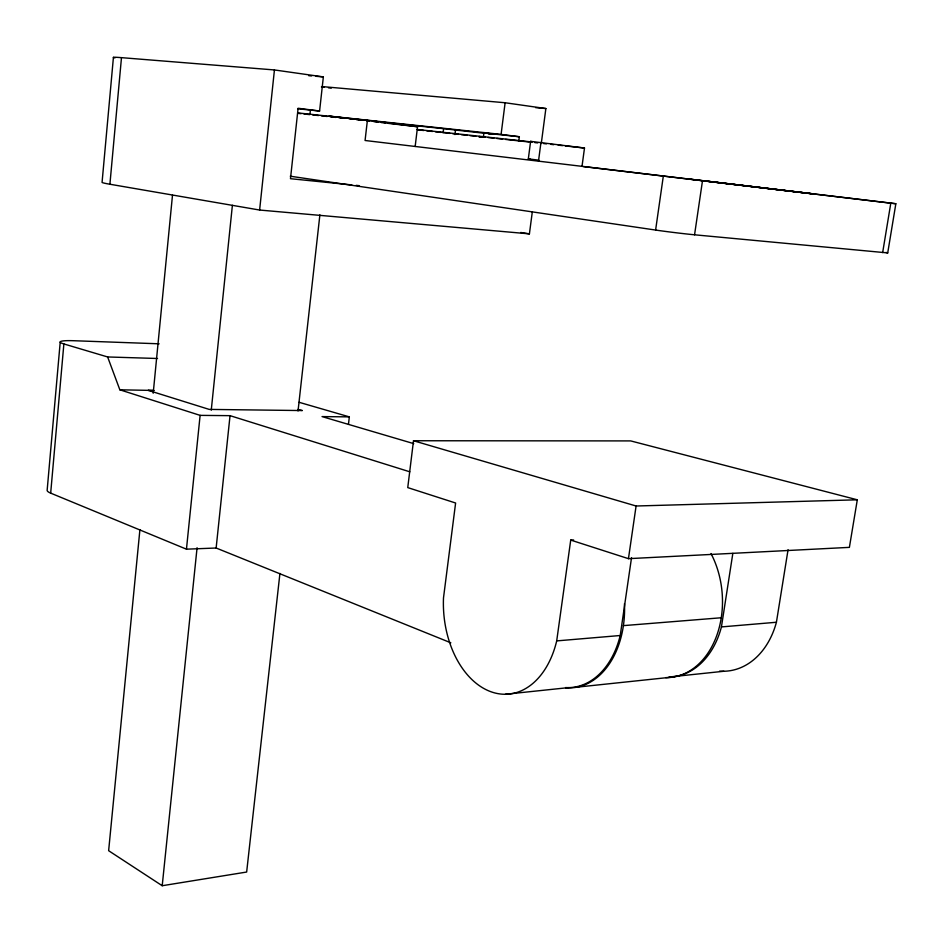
<?xml version="1.0" encoding="UTF-8"?>
<svg xmlns="http://www.w3.org/2000/svg" width="943" height="943" viewBox="0 0 943 943"><rect width="100%" height="100%" fill="white"/><g stroke="black" fill="none" stroke-linecap="round" stroke-linejoin="round"><path stroke-width="1.41" d="M60.222 342.014L47.15 490.301A27.206 4.963 5.3 0 0 50.674 493.13L186.455 549.18L216.136 548.013L450.825 642.796M50.674 493.13L63.876 343.947A27.606 3.088 5.9 0 1 73.931 340.729L159.119 343.806M113.419 57.37L102.068 182.388A54.435 1.874 6.6 0 0 109.907 184.239L259.62 210.041L529.412 233.864L532.288 212.01M109.907 184.239L121.482 57.653L274.437 69.947L323.355 76.902L319.594 111.026L297.67 108.751M139.918 529.601L108.634 850.704L162.208 885.725L246.653 872.039L279.93 573.438M153.202 393.231L172.486 195.295M186.455 549.18L200.116 415.368L119.844 389.801L107.632 356.961L63.876 343.947M162.208 885.725L197.075 547.718M211.256 410.17L232.391 205.315M216.136 548.013L230.033 415.663L200.116 415.368M259.62 210.041L274.437 69.947M309.964 114.056L310.424 109.812M298.035 410.971L319.889 214.839M298.023 112.948L367.393 120.339L365.071 140.495L813.055 193.869L686.622 178.757M348.486 424.15L349.334 416.877L299.084 402.296M415.168 146.471L417.537 126.727L367.393 120.339M443.08 132.975L443.611 128.672L484.348 133.281M556.7 640.898L570.727 540.08L628.451 558.669L849.395 547.364L857.305 499.802L630.714 440.911L413.505 440.746L407.753 487.602L455.61 503.008L443.493 597.933A86.002 58.03 85.8 0 0 490.266 691.49A86.002 58.03 85.8 0 0 556.7 640.898L620.223 635.511L631.539 557.608M454.95 134.578L455.493 130.193M483.382 137.277L483.924 132.975L519.345 136.747L518.791 141.037M328.895 116.083L501.087 134.401L505.118 102.752L545.867 108.551L541.282 143.525M530.237 159.155L528.328 158.884L530.614 141.344L584.495 148.027L582.008 166.404M538.488 161.206L540.952 142.464M290.279 176.211L655.609 230.057L663.342 175.964M628.451 558.669L636.089 506.002L857.305 499.802M694.555 234.795L702.511 180.632L895.85 203.747L887.717 252.913L694.555 234.795A27.5 0.707 7 0 1 655.609 230.057M723.87 671.263L669.07 677.027A80.108 59.126 85.3 0 0 721.43 626.918L732.841 553.352M719.58 671.133A78.139 59.315 85.1 0 0 776.419 622.262L788.065 549.71M882.66 252.571L890.805 203.134M505.342 694.272L568.393 687.636M576.892 687.164L674.269 676.885M721.43 626.918L776.419 622.262M623.394 625.633L721.265 617.759M570.727 540.08L573.627 539.962M349.334 416.877L322.046 416.594L413.729 443.634M119.844 389.801L153.992 390.461M107.632 356.961L157.528 358.493M153.603 390.579L148.192 390.343L209.205 409.403L302.302 410.559L298.118 409.333M308.75 75.699L311.661 75.935M316.046 76.3L323.355 76.902M321.858 86.556L505.118 102.752M535.612 107.632L545.867 108.551M351.833 184.911L290.479 178.698L298.106 108.256L319.594 111.026M356.206 185.358L359.13 185.653M373.44 121.199L377.825 121.659M380.748 121.977L443.611 128.672M298.188 113.384L301.088 113.69M304 113.997L309.811 114.622M312.722 114.928L318.534 115.553M321.445 115.859L327.256 116.484M330.168 116.791L335.979 117.415M338.891 117.722L344.714 118.347M349.075 118.806L353.436 119.278M488.674 133.741L493 134.201M417.537 126.727L388.375 123.392M416.936 129.462L531.003 141.874M418.126 129.898L423.902 130.523M426.79 130.841L432.566 131.478M435.454 131.784L441.23 132.421M479.209 136.558L485.056 137.195M487.991 137.513L493.837 138.149M496.761 138.468L502.607 139.104M505.531 139.423L528.929 141.969M534.775 142.605L537.699 142.923M543.557 143.56L546.48 143.878M550.865 144.362L553.789 144.68M558.173 145.151L562.558 145.635M565.482 145.953L584.495 148.027M478.643 136.629L483.936 137.207M357.503 119.49L360.285 119.796M444.118 132.739L449.87 133.387M452.746 133.706L458.498 134.354M461.375 134.684L467.139 135.332M470.015 135.651L475.767 136.299M356.336 119.608L362.171 120.291M366.532 120.81L369.444 121.152M373.817 121.671L378.178 122.189M381.09 122.531L385.463 123.05M528.328 158.884L538.866 160.169M583.469 166.581L895.815 203.735M339.586 117.403L342.498 117.745M330.156 116.237L333.963 116.72M478.997 136.558L484.007 137.183M501.087 134.401L519.345 136.747M487.92 133.482L493.236 134.165M520.713 232.473L529.412 233.864M885.984 252.406L887.717 252.913M413.505 440.746L636.089 506.002M230.033 415.663L409.816 471.806M530.614 141.344L532.465 142.028M620.223 635.511A83.738 58.537 85.6 0 1 565.564 687.565M624.466 603.709A83.644 58.513 85.6 0 1 565.623 687.742M710.987 553.529A80.143 59.079 85.3 0 1 716.656 635.83A80.143 59.079 85.3 0 1 665.746 677.628M114.975 57.924A55.071 1.391 7 0 1 121.482 57.653M331.252 88.17A51.181 1.226 6.8 0 1 328.459 87.817M324.38 87.298A51.181 1.226 6.8 0 1 321.422 86.909"/></g></svg>
